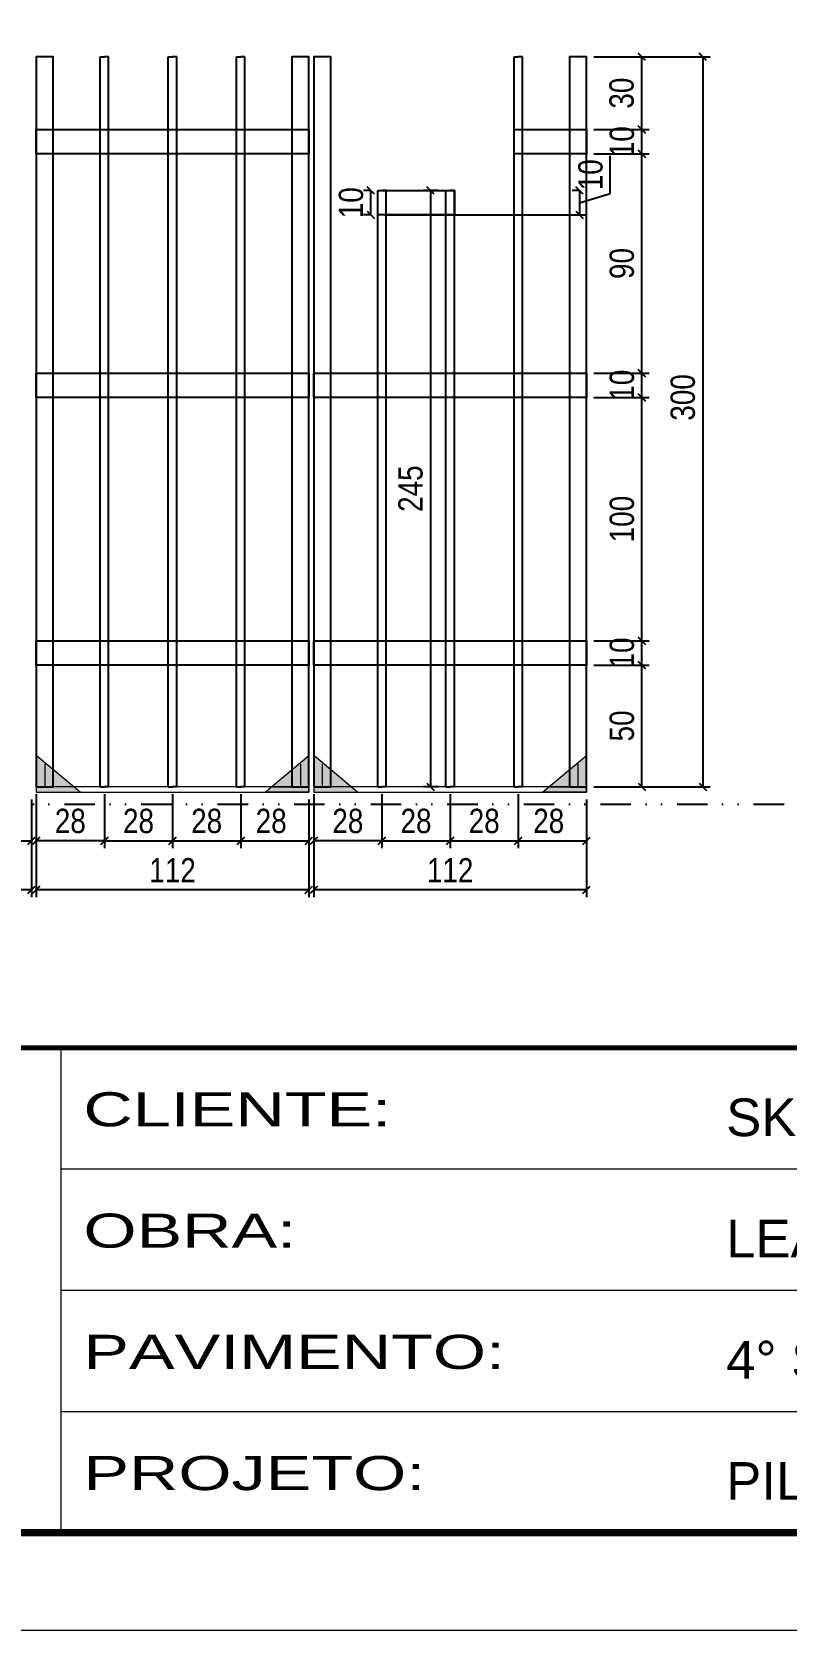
# Model space of a CAD drawing. Header units: millimetres. Extents: x 13777 to 27878, y -21631 to 6985.
# Drawn here: x 19582 to 19892, y -11294 to -10637 of the extents above; entities that cross this region are included whole.
import ezdxf

# ---------------------------------------------------------------- set-up
doc = ezdxf.new("R2010")
doc.units = ezdxf.units.MM
for name, pattern in [('CONTINUO', [0]), ('DASHED', [0.75, 0.5, -0.25]), ('DIVIDE2', [0.625, 0.25, -0.125, 0, -0.125, 0, -0.125]), ('HIDDEN', [0.375, 0.25, -0.125])]:
    doc.linetypes.add(name, pattern=pattern)
for name, color, linetype in [('COTA', 241, 'Continuous'), ('Nível', 160, 'Continuous'), ('SARR_2.2x10', 60, 'Continuous'), ('SARR_3.5x7', 81, 'Continuous'), ('SARR_7x7', 40, 'Continuous')]:
    doc.layers.add(name, color=color, linetype=linetype)
for name, color, linetype, lineweight in [('Folhas', 255, 'Continuous', 9), ('Madeira', 126, 'Continuous', 18), ('Sarr 2.2x7', 40, 'Continuous', 9), ('SARRAFO DE PRESSAO', 251, 'DASHED', 9)]:
    doc.layers.add(name, color=color, linetype=linetype, lineweight=lineweight)
doc.styles.add('ARIAL', font='arial.ttf')
doc.styles.add('COTA TECNICA', font='techl___.ttf', dxfattribs={"height": 10})
doc.styles.add('Tecnologia', font='')
doc.styles.get('Tecnologia').set_extended_font_data('Forgotten Futurist')
doc.dimstyles.new('PAINEL', dxfattribs={"dimtxt": 10, "dimasz": 3, "dimexe": 3, "dimexo": 3, "dimgap": 3, "dimtad": 1, "dimdec": 1, "dimzin": 12, "dimdsep": 46, "dimtxsty": 'COTA TECNICA', "dimblk1": 'OBLIQUE', "dimblk2": 'OBLIQUE', "dimsah": 1, "dimcen": 0.9, "dimclrd": 4, "dimclre": 4, "dimclrt": 240, "dimadec": 1, "dimazin": 3, "dimtfac": 1, "dimtdec": 1, "dimtmove": 0, "dimatfit": 3, "dimfxl": 1, "dimtolj": 1, "dimtzin": 12, "dimarcsym": 0})

# ---------------------------------------------------------------- blocks, each defined once
blk = doc.blocks.new('9999999999')
at = {"color": 30, "linetype": 'CONTINUO'}
for p, q in [((98564.56, 34230.21), (98564.56, 34429.45)), ((98564.56, 34379.64), (99583.98, 34379.64)), ((98564.56, 34329.83), (99487.98, 34329.83)), ((98564.56, 34280.02), (99487.98, 34280.02))]:
    blk.add_line(p, q, dxfattribs=at)
at = {"color": 30, "linetype": 'CONTINUO', "const_width": 2}
blk.add_lwpolyline([(99583.98, 34230.21), (99583.98, 34414.45, 0.414214), (99568.98, 34429.45), (98228.98, 34429.45, 0.414214), (98213.98, 34414.45), (98213.98, 34245.21, 0.414214), (98228.98, 34230.21), (99583.98, 34230.21)], format="xyb", dxfattribs=at)
at = {"layer": 'Folhas'}
blk.add_lwpolyline([(98138.98, 34190.21), (99623.98, 34190.21), (99623.98, 35240.21), (98138.98, 35240.21)], close=True, dxfattribs=at)
at = {"layer": 'Folhas', "color": 30, "const_width": 3}
blk.add_lwpolyline([(98213.98, 34230.21), (99583.98, 34230.21), (99583.98, 35200.21), (98213.98, 35200.21)], close=True, dxfattribs=at)
at = {"color": 7, "linetype": 'Continuous', "ltscale": 5, "style": 'ARIAL'}
for s, height, p in [('SKR', 15.483, (98837.68, 34393.13)), ('LEAF LOEFGREN', 15.4829, (98837.68, 34343.32)), ('4° SUBSOLO', 15.483, (98837.68, 34293.51)), ('PILARES', 15.483, (98837.68, 34243.7))]:
    blk.add_text(s, height=height, dxfattribs=at).set_placement(p)
at = {"layer": 'Folhas', "color": 7, "style": 'Tecnologia', "width": 1.5}
for s, p in [('CLIENTE:', (98573.65, 34397.17)), ('OBRA:', (98573.65, 34347.31)), ('PAVIMENTO:', (98573.65, 34297.5)), ('PROJETO:', (98573.65, 34247.69))]:
    blk.add_text(s, height=14, dxfattribs=at).set_placement(p)
blk = doc.blocks.new('_Oblique')
at = {"color": 0, "linetype": 'ByBlock', "lineweight": -2}
blk.add_line((-0.5, -0.5), (0.5, 0.5), dxfattribs=at)
blk = doc.blocks.new('*D2829')
at = {"layer": 'COTA', "color": 4, "lineweight": -2, "transparency": 16777216}
for p, q in [((19469.77, -10965.62), (19469.77, -10992.79)), ((19581.77, -10965.62), (19581.77, -10992.79)), ((19581.77, -10989.79), (19469.77, -10989.79))]:
    blk.add_line(p, q, dxfattribs=at)
at = {"layer": 'Defpoints', "color": 0, "transparency": 16777216}
for p in [(19469.77, -10962.62), (19581.77, -10962.62), (19469.77, -10989.79)]:
    blk.add_point(p, dxfattribs=at)
at = {"layer": 'COTA', "color": 4, "lineweight": -2, "transparency": 16777216, "xscale": 3, "yscale": 3, "zscale": 3, "rotation": 180}
blk.add_blockref('_Oblique', (19469.77, -10989.79), dxfattribs=at)
at = {"layer": 'COTA', "color": 4, "lineweight": -2, "transparency": 16777216, "xscale": 3, "yscale": 3, "zscale": 3}
blk.add_blockref('_Oblique', (19581.77, -10989.79), dxfattribs=at)
at = {"layer": 'COTA', "color": 240, "transparency": 16777216, "insert": (19525.77, -10981.74), "char_height": 10, "attachment_point": 5, "style": 'COTA TECNICA'}
blk.add_mtext('\\A1;112', dxfattribs=at)
blk = doc.blocks.new('*D2831')
at = {"layer": 'COTA', "color": 4, "lineweight": -2, "transparency": 16777216}
for p, q in [((19553.77, -10950.42), (19553.77, -10972.62)), ((19581.77, -10952.62), (19581.77, -10972.62)), ((19553.77, -10969.62), (19581.77, -10969.62))]:
    blk.add_line(p, q, dxfattribs=at)
at = {"layer": 'Defpoints', "color": 0, "transparency": 16777216}
for p in [(19553.77, -10947.42), (19581.77, -10949.62), (19581.77, -10969.62)]:
    blk.add_point(p, dxfattribs=at)
at = {"layer": 'COTA', "color": 4, "lineweight": -2, "transparency": 16777216, "xscale": 3, "yscale": 3, "zscale": 3, "rotation": 180}
blk.add_blockref('_Oblique', (19553.77, -10969.62), dxfattribs=at)
at = {"layer": 'COTA', "color": 4, "lineweight": -2, "transparency": 16777216, "xscale": 3, "yscale": 3, "zscale": 3}
blk.add_blockref('_Oblique', (19581.77, -10969.62), dxfattribs=at)
at = {"layer": 'COTA', "color": 240, "transparency": 16777216, "insert": (19566.27, -10961.52), "char_height": 10, "attachment_point": 5, "style": 'COTA TECNICA'}
blk.add_mtext('\\A1;28', dxfattribs=at)
blk = doc.blocks.new('*D2840')
at = {"layer": 'COTA', "color": 4, "lineweight": -2, "transparency": 16777216}
for p, q in [((19583.77, -10965.62), (19583.77, -10992.79)), ((19695.77, -10965.62), (19695.77, -10992.79)), ((19695.77, -10989.79), (19583.77, -10989.79))]:
    blk.add_line(p, q, dxfattribs=at)
at = {"layer": 'Defpoints', "color": 0, "transparency": 16777216}
for p in [(19583.77, -10962.62), (19695.77, -10962.62), (19583.77, -10989.79)]:
    blk.add_point(p, dxfattribs=at)
at = {"layer": 'COTA', "color": 4, "lineweight": -2, "transparency": 16777216, "xscale": 3, "yscale": 3, "zscale": 3, "rotation": 180}
blk.add_blockref('_Oblique', (19583.77, -10989.79), dxfattribs=at)
at = {"layer": 'COTA', "color": 4, "lineweight": -2, "transparency": 16777216, "xscale": 3, "yscale": 3, "zscale": 3}
blk.add_blockref('_Oblique', (19695.77, -10989.79), dxfattribs=at)
at = {"layer": 'COTA', "color": 240, "transparency": 16777216, "insert": (19639.77, -10981.74), "char_height": 10, "attachment_point": 5, "style": 'COTA TECNICA'}
blk.add_mtext('\\A1;112', dxfattribs=at)
blk = doc.blocks.new('*D2841')
at = {"layer": 'COTA', "color": 4, "lineweight": -2, "transparency": 16777216}
for p, q in [((19583.77, -10950.42), (19583.77, -10972.62)), ((19611.77, -10950.42), (19611.77, -10972.62)), ((19611.77, -10969.62), (19583.77, -10969.62))]:
    blk.add_line(p, q, dxfattribs=at)
at = {"layer": 'Defpoints', "color": 0, "transparency": 16777216}
for p in [(19583.77, -10947.42), (19611.77, -10947.42), (19583.77, -10969.62)]:
    blk.add_point(p, dxfattribs=at)
at = {"layer": 'COTA', "color": 4, "lineweight": -2, "transparency": 16777216, "xscale": 3, "yscale": 3, "zscale": 3, "rotation": 180}
blk.add_blockref('_Oblique', (19583.77, -10969.62), dxfattribs=at)
at = {"layer": 'COTA', "color": 4, "lineweight": -2, "transparency": 16777216, "xscale": 3, "yscale": 3, "zscale": 3}
blk.add_blockref('_Oblique', (19611.77, -10969.62), dxfattribs=at)
at = {"layer": 'COTA', "color": 240, "transparency": 16777216, "insert": (19597.77, -10961.52), "char_height": 10, "attachment_point": 5, "style": 'COTA TECNICA'}
blk.add_mtext('\\A1;28', dxfattribs=at)
blk = doc.blocks.new('*D2842')
at = {"layer": 'COTA', "color": 4, "lineweight": -2, "transparency": 16777216}
for p, q in [((19667.77, -10950.42), (19667.77, -10972.62)), ((19695.77, -10952.62), (19695.77, -10972.62)), ((19667.77, -10969.62), (19695.77, -10969.62))]:
    blk.add_line(p, q, dxfattribs=at)
at = {"layer": 'Defpoints', "color": 0, "transparency": 16777216}
for p in [(19667.77, -10947.42), (19695.77, -10949.62), (19695.77, -10969.62)]:
    blk.add_point(p, dxfattribs=at)
at = {"layer": 'COTA', "color": 4, "lineweight": -2, "transparency": 16777216, "xscale": 3, "yscale": 3, "zscale": 3, "rotation": 180}
blk.add_blockref('_Oblique', (19667.77, -10969.62), dxfattribs=at)
at = {"layer": 'COTA', "color": 4, "lineweight": -2, "transparency": 16777216, "xscale": 3, "yscale": 3, "zscale": 3}
blk.add_blockref('_Oblique', (19695.77, -10969.62), dxfattribs=at)
at = {"layer": 'COTA', "color": 240, "transparency": 16777216, "insert": (19680.27, -10961.52), "char_height": 10, "attachment_point": 5, "style": 'COTA TECNICA'}
blk.add_mtext('\\A1;28', dxfattribs=at)
blk = doc.blocks.new('*D2843')
at = {"layer": 'COTA', "color": 4, "lineweight": -2, "transparency": 16777216}
for p, q in [((19611.77, -10950.42), (19611.77, -10972.62)), ((19639.77, -10950.42), (19639.77, -10972.62)), ((19611.77, -10969.62), (19639.77, -10969.62))]:
    blk.add_line(p, q, dxfattribs=at)
at = {"layer": 'Defpoints', "color": 0, "transparency": 16777216}
for p in [(19611.77, -10947.42), (19639.77, -10947.42), (19639.77, -10969.62)]:
    blk.add_point(p, dxfattribs=at)
at = {"layer": 'COTA', "color": 4, "lineweight": -2, "transparency": 16777216, "xscale": 3, "yscale": 3, "zscale": 3, "rotation": 180}
blk.add_blockref('_Oblique', (19611.77, -10969.62), dxfattribs=at)
at = {"layer": 'COTA', "color": 4, "lineweight": -2, "transparency": 16777216, "xscale": 3, "yscale": 3, "zscale": 3}
blk.add_blockref('_Oblique', (19639.77, -10969.62), dxfattribs=at)
at = {"layer": 'COTA', "color": 240, "transparency": 16777216, "insert": (19625.77, -10961.52), "char_height": 10, "attachment_point": 5, "style": 'COTA TECNICA'}
blk.add_mtext('\\A1;28', dxfattribs=at)
blk = doc.blocks.new('*D2844')
at = {"layer": 'COTA', "color": 4, "lineweight": -2, "transparency": 16777216}
for p, q in [((19639.77, -10950.42), (19639.77, -10972.62)), ((19667.77, -10950.42), (19667.77, -10972.62)), ((19639.77, -10969.62), (19667.77, -10969.62))]:
    blk.add_line(p, q, dxfattribs=at)
at = {"layer": 'Defpoints', "color": 0, "transparency": 16777216}
for p in [(19639.77, -10947.42), (19667.77, -10947.42), (19667.77, -10969.62)]:
    blk.add_point(p, dxfattribs=at)
at = {"layer": 'COTA', "color": 4, "lineweight": -2, "transparency": 16777216, "xscale": 3, "yscale": 3, "zscale": 3, "rotation": 180}
blk.add_blockref('_Oblique', (19639.77, -10969.62), dxfattribs=at)
at = {"layer": 'COTA', "color": 4, "lineweight": -2, "transparency": 16777216, "xscale": 3, "yscale": 3, "zscale": 3}
blk.add_blockref('_Oblique', (19667.77, -10969.62), dxfattribs=at)
at = {"layer": 'COTA', "color": 240, "transparency": 16777216, "insert": (19653.77, -10961.52), "char_height": 10, "attachment_point": 5, "style": 'COTA TECNICA'}
blk.add_mtext('\\A1;28', dxfattribs=at)
blk = doc.blocks.new('*D2845')
at = {"layer": 'COTA', "color": 4, "lineweight": -2, "transparency": 16777216}
for p, q in [((19697.77, -10965.62), (19697.77, -10992.79)), ((19809.77, -10965.62), (19809.77, -10992.79)), ((19809.77, -10989.79), (19697.77, -10989.79))]:
    blk.add_line(p, q, dxfattribs=at)
at = {"layer": 'Defpoints', "color": 0, "transparency": 16777216}
for p in [(19697.77, -10962.62), (19809.77, -10962.62), (19697.77, -10989.79)]:
    blk.add_point(p, dxfattribs=at)
at = {"layer": 'COTA', "color": 4, "lineweight": -2, "transparency": 16777216, "xscale": 3, "yscale": 3, "zscale": 3, "rotation": 180}
blk.add_blockref('_Oblique', (19697.77, -10989.79), dxfattribs=at)
at = {"layer": 'COTA', "color": 4, "lineweight": -2, "transparency": 16777216, "xscale": 3, "yscale": 3, "zscale": 3}
blk.add_blockref('_Oblique', (19809.77, -10989.79), dxfattribs=at)
at = {"layer": 'COTA', "color": 240, "transparency": 16777216, "insert": (19753.77, -10981.74), "char_height": 10, "attachment_point": 5, "style": 'COTA TECNICA'}
blk.add_mtext('\\A1;112', dxfattribs=at)
blk = doc.blocks.new('*D2846')
at = {"layer": 'COTA', "color": 4, "lineweight": -2, "transparency": 16777216}
for p, q in [((19697.77, -10950.42), (19697.77, -10972.62)), ((19725.77, -10950.42), (19725.77, -10972.62)), ((19725.77, -10969.62), (19697.77, -10969.62))]:
    blk.add_line(p, q, dxfattribs=at)
at = {"layer": 'Defpoints', "color": 0, "transparency": 16777216}
for p in [(19697.77, -10947.42), (19725.77, -10947.42), (19697.77, -10969.62)]:
    blk.add_point(p, dxfattribs=at)
at = {"layer": 'COTA', "color": 4, "lineweight": -2, "transparency": 16777216, "xscale": 3, "yscale": 3, "zscale": 3, "rotation": 180}
blk.add_blockref('_Oblique', (19697.77, -10969.62), dxfattribs=at)
at = {"layer": 'COTA', "color": 4, "lineweight": -2, "transparency": 16777216, "xscale": 3, "yscale": 3, "zscale": 3}
blk.add_blockref('_Oblique', (19725.77, -10969.62), dxfattribs=at)
at = {"layer": 'COTA', "color": 240, "transparency": 16777216, "insert": (19711.77, -10961.52), "char_height": 10, "attachment_point": 5, "style": 'COTA TECNICA'}
blk.add_mtext('\\A1;28', dxfattribs=at)
blk = doc.blocks.new('*D2847')
at = {"layer": 'COTA', "color": 4, "lineweight": -2, "transparency": 16777216}
for p, q in [((19781.77, -10950.42), (19781.77, -10972.62)), ((19809.77, -10952.62), (19809.77, -10972.62)), ((19781.77, -10969.62), (19809.77, -10969.62))]:
    blk.add_line(p, q, dxfattribs=at)
at = {"layer": 'Defpoints', "color": 0, "transparency": 16777216}
for p in [(19781.77, -10947.42), (19809.77, -10949.62), (19809.77, -10969.62)]:
    blk.add_point(p, dxfattribs=at)
at = {"layer": 'COTA', "color": 4, "lineweight": -2, "transparency": 16777216, "xscale": 3, "yscale": 3, "zscale": 3, "rotation": 180}
blk.add_blockref('_Oblique', (19781.77, -10969.62), dxfattribs=at)
at = {"layer": 'COTA', "color": 4, "lineweight": -2, "transparency": 16777216, "xscale": 3, "yscale": 3, "zscale": 3}
blk.add_blockref('_Oblique', (19809.77, -10969.62), dxfattribs=at)
at = {"layer": 'COTA', "color": 240, "transparency": 16777216, "insert": (19794.27, -10961.52), "char_height": 10, "attachment_point": 5, "style": 'COTA TECNICA'}
blk.add_mtext('\\A1;28', dxfattribs=at)
blk = doc.blocks.new('*D2848')
at = {"layer": 'COTA', "color": 4, "lineweight": -2, "transparency": 16777216}
for p, q in [((19725.77, -10950.42), (19725.77, -10972.62)), ((19753.77, -10950.42), (19753.77, -10972.62)), ((19725.77, -10969.62), (19753.77, -10969.62))]:
    blk.add_line(p, q, dxfattribs=at)
at = {"layer": 'Defpoints', "color": 0, "transparency": 16777216}
for p in [(19725.77, -10947.42), (19753.77, -10947.42), (19753.77, -10969.62)]:
    blk.add_point(p, dxfattribs=at)
at = {"layer": 'COTA', "color": 4, "lineweight": -2, "transparency": 16777216, "xscale": 3, "yscale": 3, "zscale": 3, "rotation": 180}
blk.add_blockref('_Oblique', (19725.77, -10969.62), dxfattribs=at)
at = {"layer": 'COTA', "color": 4, "lineweight": -2, "transparency": 16777216, "xscale": 3, "yscale": 3, "zscale": 3}
blk.add_blockref('_Oblique', (19753.77, -10969.62), dxfattribs=at)
at = {"layer": 'COTA', "color": 240, "transparency": 16777216, "insert": (19739.77, -10961.52), "char_height": 10, "attachment_point": 5, "style": 'COTA TECNICA'}
blk.add_mtext('\\A1;28', dxfattribs=at)
blk = doc.blocks.new('*D2849')
at = {"layer": 'COTA', "color": 4, "lineweight": -2, "transparency": 16777216}
for p, q in [((19812.77, -10897.42), (19835.47, -10897.42)), ((19832.47, -10947.42), (19832.47, -10897.42)), ((19812.77, -10947.42), (19835.47, -10947.42))]:
    blk.add_line(p, q, dxfattribs=at)
at = {"layer": 'Defpoints', "color": 0, "transparency": 16777216}
for p in [(19809.77, -10897.42), (19832.47, -10897.42), (19809.77, -10947.42)]:
    blk.add_point(p, dxfattribs=at)
at = {"layer": 'COTA', "color": 4, "lineweight": -2, "transparency": 16777216, "xscale": 3, "yscale": 3, "zscale": 3}
for p, rotation in [((19832.47, -10897.42), 90), ((19832.47, -10947.42), 270)]:
    blk.add_blockref('_Oblique', p, dxfattribs=dict(at, rotation=rotation))
at = {"layer": 'COTA', "color": 240, "transparency": 16777216, "insert": (19824.36, -10922.42), "char_height": 10, "attachment_point": 5, "rotation": 90, "style": 'COTA TECNICA'}
blk.add_mtext('\\A1;50', dxfattribs=at)
blk = doc.blocks.new('*D2850')
at = {"layer": 'COTA', "color": 4, "lineweight": -2, "transparency": 16777216}
for p, q in [((19753.77, -10950.42), (19753.77, -10972.62)), ((19781.77, -10950.42), (19781.77, -10972.62)), ((19753.77, -10969.62), (19781.77, -10969.62))]:
    blk.add_line(p, q, dxfattribs=at)
at = {"layer": 'Defpoints', "color": 0, "transparency": 16777216}
for p in [(19753.77, -10947.42), (19781.77, -10947.42), (19781.77, -10969.62)]:
    blk.add_point(p, dxfattribs=at)
at = {"layer": 'COTA', "color": 4, "lineweight": -2, "transparency": 16777216, "xscale": 3, "yscale": 3, "zscale": 3, "rotation": 180}
blk.add_blockref('_Oblique', (19753.77, -10969.62), dxfattribs=at)
at = {"layer": 'COTA', "color": 4, "lineweight": -2, "transparency": 16777216, "xscale": 3, "yscale": 3, "zscale": 3}
blk.add_blockref('_Oblique', (19781.77, -10969.62), dxfattribs=at)
at = {"layer": 'COTA', "color": 240, "transparency": 16777216, "insert": (19767.77, -10961.52), "char_height": 10, "attachment_point": 5, "style": 'COTA TECNICA'}
blk.add_mtext('\\A1;28', dxfattribs=at)
blk = doc.blocks.new('*D2851')
at = {"layer": 'COTA', "color": 4, "lineweight": -2, "transparency": 16777216}
for p, q in [((19812.77, -10887.42), (19835.47, -10887.42)), ((19832.47, -10897.42), (19832.47, -10887.42)), ((19812.77, -10897.42), (19835.47, -10897.42))]:
    blk.add_line(p, q, dxfattribs=at)
at = {"layer": 'Defpoints', "color": 0, "transparency": 16777216}
for p in [(19809.77, -10887.42), (19832.47, -10887.42), (19809.77, -10897.42)]:
    blk.add_point(p, dxfattribs=at)
at = {"layer": 'COTA', "color": 4, "lineweight": -2, "transparency": 16777216, "xscale": 3, "yscale": 3, "zscale": 3}
for p, rotation in [((19832.47, -10887.42), 90), ((19832.47, -10897.42), 270)]:
    blk.add_blockref('_Oblique', p, dxfattribs=dict(at, rotation=rotation))
at = {"layer": 'COTA', "color": 240, "transparency": 16777216, "insert": (19824.37, -10892.42), "char_height": 10, "attachment_point": 5, "rotation": 90, "style": 'COTA TECNICA'}
blk.add_mtext('\\A1;10', dxfattribs=at)
blk = doc.blocks.new('*D2852')
at = {"layer": 'COTA', "color": 4, "lineweight": -2, "transparency": 16777216}
for p, q in [((19812.77, -10787.42), (19835.47, -10787.42)), ((19832.47, -10887.42), (19832.47, -10787.42)), ((19812.77, -10887.42), (19835.47, -10887.42))]:
    blk.add_line(p, q, dxfattribs=at)
at = {"layer": 'Defpoints', "color": 0, "transparency": 16777216}
for p in [(19809.77, -10787.42), (19832.47, -10787.42), (19809.77, -10887.42)]:
    blk.add_point(p, dxfattribs=at)
at = {"layer": 'COTA', "color": 4, "lineweight": -2, "transparency": 16777216, "xscale": 3, "yscale": 3, "zscale": 3}
for p, rotation in [((19832.47, -10787.42), 90), ((19832.47, -10887.42), 270)]:
    blk.add_blockref('_Oblique', p, dxfattribs=dict(at, rotation=rotation))
at = {"layer": 'COTA', "color": 240, "transparency": 16777216, "insert": (19824.37, -10837.42), "char_height": 10, "attachment_point": 5, "rotation": 90, "style": 'COTA TECNICA'}
blk.add_mtext('\\A1;100', dxfattribs=at)
blk = doc.blocks.new('*D2853')
at = {"layer": 'COTA', "color": 4, "lineweight": -2, "transparency": 16777216}
for p, q in [((19812.77, -10777.42), (19835.47, -10777.42)), ((19832.47, -10787.42), (19832.47, -10777.42)), ((19812.77, -10787.42), (19835.47, -10787.42))]:
    blk.add_line(p, q, dxfattribs=at)
at = {"layer": 'Defpoints', "color": 0, "transparency": 16777216}
for p in [(19809.77, -10777.42), (19832.47, -10777.42), (19809.77, -10787.42)]:
    blk.add_point(p, dxfattribs=at)
at = {"layer": 'COTA', "color": 4, "lineweight": -2, "transparency": 16777216, "xscale": 3, "yscale": 3, "zscale": 3}
for p, rotation in [((19832.47, -10777.42), 90), ((19832.47, -10787.42), 270)]:
    blk.add_blockref('_Oblique', p, dxfattribs=dict(at, rotation=rotation))
at = {"layer": 'COTA', "color": 240, "transparency": 16777216, "insert": (19824.37, -10782.42), "char_height": 10, "attachment_point": 5, "rotation": 90, "style": 'COTA TECNICA'}
blk.add_mtext('\\A1;10', dxfattribs=at)
blk = doc.blocks.new('*D2854')
at = {"layer": 'COTA', "color": 4, "lineweight": -2, "transparency": 16777216}
for p, q in [((19812.77, -10687.42), (19835.47, -10687.42)), ((19832.47, -10777.42), (19832.47, -10687.42)), ((19812.77, -10777.42), (19835.47, -10777.42))]:
    blk.add_line(p, q, dxfattribs=at)
at = {"layer": 'Defpoints', "color": 0, "transparency": 16777216}
for p in [(19809.77, -10687.42), (19832.47, -10687.42), (19809.77, -10777.42)]:
    blk.add_point(p, dxfattribs=at)
at = {"layer": 'COTA', "color": 4, "lineweight": -2, "transparency": 16777216, "xscale": 3, "yscale": 3, "zscale": 3}
for p, rotation in [((19832.47, -10687.42), 90), ((19832.47, -10777.42), 270)]:
    blk.add_blockref('_Oblique', p, dxfattribs=dict(at, rotation=rotation))
at = {"layer": 'COTA', "color": 240, "transparency": 16777216, "insert": (19824.34, -10732.42), "char_height": 10, "attachment_point": 5, "rotation": 90, "style": 'COTA TECNICA'}
blk.add_mtext('\\A1;90', dxfattribs=at)
blk = doc.blocks.new('*D2855')
at = {"layer": 'COTA', "color": 4, "lineweight": -2, "transparency": 16777216}
for p, q in [((19812.77, -10677.38), (19835.47, -10677.38)), ((19832.47, -10687.38), (19832.47, -10677.38)), ((19812.77, -10687.38), (19835.47, -10687.38))]:
    blk.add_line(p, q, dxfattribs=at)
at = {"layer": 'Defpoints', "color": 0, "transparency": 16777216}
for p in [(19809.77, -10677.38), (19832.47, -10677.38), (19809.77, -10687.38)]:
    blk.add_point(p, dxfattribs=at)
at = {"layer": 'COTA', "color": 4, "lineweight": -2, "transparency": 16777216, "xscale": 3, "yscale": 3, "zscale": 3}
for p, rotation in [((19832.47, -10677.38), 90), ((19832.47, -10687.38), 270)]:
    blk.add_blockref('_Oblique', p, dxfattribs=dict(at, rotation=rotation))
at = {"layer": 'COTA', "color": 240, "transparency": 16777216, "insert": (19824.37, -10682.38), "char_height": 10, "attachment_point": 5, "rotation": 90, "style": 'COTA TECNICA'}
blk.add_mtext('\\A1;10', dxfattribs=at)
blk = doc.blocks.new('*D2857')
at = {"layer": 'COTA', "color": 4, "lineweight": -2, "transparency": 16777216}
for p, q in [((19812.77, -10647.45), (19860.6, -10647.45)), ((19857.6, -10647.45), (19857.6, -10947.42)), ((19812.77, -10947.42), (19860.6, -10947.42))]:
    blk.add_line(p, q, dxfattribs=at)
at = {"layer": 'Defpoints', "color": 0, "transparency": 16777216}
for p in [(19809.77, -10647.45), (19809.77, -10947.42), (19857.6, -10947.42)]:
    blk.add_point(p, dxfattribs=at)
at = {"layer": 'COTA', "color": 4, "lineweight": -2, "transparency": 16777216, "xscale": 3, "yscale": 3, "zscale": 3}
for p, rotation in [((19857.6, -10647.45), 90), ((19857.6, -10947.42), 270)]:
    blk.add_blockref('_Oblique', p, dxfattribs=dict(at, rotation=rotation))
at = {"layer": 'COTA', "color": 240, "transparency": 16777216, "insert": (19849.38, -10787.45), "char_height": 10, "attachment_point": 5, "rotation": 90, "style": 'COTA TECNICA'}
blk.add_mtext('\\A1;300', dxfattribs=at)
blk = doc.blocks.new('*D2858')
at = {"layer": 'COTA', "color": 4, "lineweight": -2, "transparency": 16777216}
for p, q in [((19812.77, -10647.45), (19835.47, -10647.45)), ((19832.47, -10677.42), (19832.47, -10647.45)), ((19812.77, -10677.42), (19835.47, -10677.42))]:
    blk.add_line(p, q, dxfattribs=at)
at = {"layer": 'Defpoints', "color": 0, "transparency": 16777216}
for p in [(19809.77, -10647.45), (19832.47, -10647.45), (19809.77, -10677.42)]:
    blk.add_point(p, dxfattribs=at)
at = {"layer": 'COTA', "color": 4, "lineweight": -2, "transparency": 16777216, "xscale": 3, "yscale": 3, "zscale": 3}
for p, rotation in [((19832.47, -10647.45), 90), ((19832.47, -10677.42), 270)]:
    blk.add_blockref('_Oblique', p, dxfattribs=dict(at, rotation=rotation))
at = {"layer": 'COTA', "color": 240, "transparency": 16777216, "insert": (19824.25, -10662.43), "char_height": 10, "attachment_point": 5, "rotation": 90, "style": 'COTA TECNICA'}
blk.add_mtext('\\A1;30', dxfattribs=at)
blk = doc.blocks.new('*D2859')
at = {"layer": 'COTA', "color": 4, "lineweight": -2, "transparency": 16777216}
for p, q in [((19749.02, -10702.45), (19742.65, -10702.45)), ((19745.65, -10702.45), (19745.65, -10947.42)), ((19749.02, -10947.42), (19742.65, -10947.42))]:
    blk.add_line(p, q, dxfattribs=at)
at = {"layer": 'Defpoints', "color": 0, "transparency": 16777216}
for p in [(19752.02, -10702.45), (19745.65, -10947.42), (19752.02, -10947.42)]:
    blk.add_point(p, dxfattribs=at)
at = {"layer": 'COTA', "color": 4, "lineweight": -2, "transparency": 16777216, "xscale": 3, "yscale": 3, "zscale": 3}
for p, rotation in [((19745.65, -10702.45), 90), ((19745.65, -10947.42), 270)]:
    blk.add_blockref('_Oblique', p, dxfattribs=dict(at, rotation=rotation))
at = {"layer": 'COTA', "color": 240, "transparency": 16777216, "insert": (19737.54, -10824.93), "char_height": 10, "attachment_point": 5, "rotation": 90, "style": 'COTA TECNICA'}
blk.add_mtext('\\A1;245', dxfattribs=at)
blk = doc.blocks.new('*D2860')
at = {"layer": 'COTA', "color": 4, "lineweight": -2, "transparency": 16777216}
for p, q in [((19819.57, -10703.67), (19819.57, -10688.24)), ((19806.77, -10702.45), (19803.96, -10702.45)), ((19806.96, -10702.45), (19806.96, -10712.45)), ((19806.96, -10707.45), (19819.57, -10703.67)), ((19727.02, -10712.45), (19809.96, -10712.45))]:
    blk.add_line(p, q, dxfattribs=at)
at = {"layer": 'Defpoints', "color": 0, "transparency": 16777216}
for p in [(19809.77, -10702.45), (19724.02, -10712.45), (19806.96, -10712.45)]:
    blk.add_point(p, dxfattribs=at)
at = {"layer": 'COTA', "color": 4, "lineweight": -2, "transparency": 16777216, "xscale": 3, "yscale": 3, "zscale": 3}
for p, rotation in [((19806.96, -10702.45), 90), ((19806.96, -10712.45), 270)]:
    blk.add_blockref('_Oblique', p, dxfattribs=dict(at, rotation=rotation))
at = {"layer": 'COTA', "color": 240, "transparency": 16777216, "insert": (19811.46, -10695.96), "char_height": 10, "attachment_point": 5, "rotation": 90, "style": 'COTA TECNICA'}
blk.add_mtext('\\A1;10', dxfattribs=at)
blk = doc.blocks.new('*D2861')
at = {"layer": 'COTA', "color": 4, "lineweight": -2, "transparency": 16777216}
for p, q in [((19721.02, -10702.45), (19718.21, -10702.45)), ((19721.21, -10712.45), (19721.21, -10702.45)), ((19721.02, -10712.45), (19718.21, -10712.45))]:
    blk.add_line(p, q, dxfattribs=at)
at = {"layer": 'Defpoints', "color": 0, "transparency": 16777216}
for p in [(19721.21, -10702.45), (19724.02, -10702.45), (19724.02, -10712.45)]:
    blk.add_point(p, dxfattribs=at)
at = {"layer": 'COTA', "color": 4, "lineweight": -2, "transparency": 16777216, "xscale": 3, "yscale": 3, "zscale": 3}
for p, rotation in [((19721.21, -10702.45), 90), ((19721.21, -10712.45), 270)]:
    blk.add_blockref('_Oblique', p, dxfattribs=dict(at, rotation=rotation))
at = {"layer": 'COTA', "color": 240, "transparency": 16777216, "insert": (19713.11, -10707.45), "char_height": 10, "attachment_point": 5, "rotation": 90, "style": 'COTA TECNICA'}
blk.add_mtext('\\A1;10', dxfattribs=at)

msp = doc.modelspace()

# ---------------------------------------------------------------- hatches: boundary and pattern name
at = {"layer": 'Madeira'}
h = msp.add_hatch(color=252, dxfattribs=at)
h.dxf.hatch_style = 2
h.paths.add_polyline_path([(19583.77, -10934.62), (19583.77, -10949.62), (19601.77, -10949.62)])
h = msp.add_hatch(color=252, dxfattribs=at)
h.dxf.hatch_style = 2
h.paths.add_polyline_path([(19695.77, -10934.62), (19695.77, -10949.62), (19677.77, -10949.62)])
h = msp.add_hatch(color=252, dxfattribs=at)
h.dxf.hatch_style = 2
h.paths.add_polyline_path([(19697.77, -10934.62), (19697.77, -10949.62), (19715.77, -10949.62)])
h = msp.add_hatch(color=252, dxfattribs=at)
h.dxf.hatch_style = 2
h.paths.add_polyline_path([(19809.77, -10934.62), (19809.77, -10949.62), (19791.77, -10949.62)])

# ---------------------------------------------------------------- linework, layer by layer
at = {"layer": 'Madeira', "color": 1, "linetype": 'HIDDEN'}
for p, q in [((19587.27, -10938.12), (19587.27, -10947.42)), ((19587.27, -10938.12), (19587.27, -10947.42)), ((19692.27, -10938.12), (19692.27, -10947.42)), ((19692.27, -10938.12), (19692.27, -10947.42)), ((19701.27, -10938.12), (19701.27, -10947.42)), ((19701.27, -10938.12), (19701.27, -10947.42)), ((19806.27, -10938.12), (19806.27, -10947.42)), ((19806.27, -10938.12), (19806.27, -10947.42)), ((19590.77, -10941.62), (19590.77, -10947.42)), ((19704.77, -10941.62), (19704.77, -10947.42)), ((19593.61, -10947.42), (19583.77, -10947.42)), ((19593.61, -10947.42), (19583.77, -10947.42)), ((19599.57, -10947.42), (19583.77, -10947.42)), ((19679.97, -10947.42), (19695.77, -10947.42)), ((19685.94, -10947.42), (19695.77, -10947.42)), ((19685.94, -10947.42), (19695.77, -10947.42)), ((19707.61, -10947.42), (19697.77, -10947.42)), ((19707.61, -10947.42), (19697.77, -10947.42)), ((19713.57, -10947.42), (19697.77, -10947.42)), ((19793.97, -10947.42), (19809.77, -10947.42)), ((19799.94, -10947.42), (19809.77, -10947.42)), ((19799.94, -10947.42), (19809.77, -10947.42))]:
    msp.add_line(p, q, dxfattribs=at)
at = {"layer": 'Madeira'}
for p, q in [((19583.77, -10947.42), (19583.77, -10949.62)), ((19583.77, -10947.42), (19583.77, -10949.62)), ((19583.77, -10947.42), (19583.77, -10949.62)), ((19697.77, -10947.42), (19697.77, -10949.62)), ((19697.77, -10947.42), (19697.77, -10949.62)), ((19697.77, -10947.42), (19697.77, -10949.62))]:
    msp.add_line(p, q, dxfattribs=at)
at = {"layer": 'Madeira', "color": 0}
for points in [[(19583.77, -10934.62), (19583.77, -10949.62), (19601.77, -10949.62), (19583.77, -10934.62)], [(19695.77, -10934.62), (19695.77, -10949.62), (19677.77, -10949.62), (19695.77, -10934.62)], [(19697.77, -10934.62), (19697.77, -10949.62), (19715.77, -10949.62), (19697.77, -10934.62)], [(19809.77, -10934.62), (19809.77, -10949.62), (19791.77, -10949.62), (19809.77, -10934.62)]]:
    msp.add_lwpolyline(points, dxfattribs=at)
at = {"layer": 'Nível', "color": 4, "linetype": 'DIVIDE2', "ltscale": 50}
msp.add_line((13777.11, -10954.62), (21531.15, -10954.62), dxfattribs=at)
at = {"layer": 'Sarr 2.2x7'}
for points in [[(19695.77, -10947.42), (19583.77, -10947.42), (19583.77, -10949.62), (19695.77, -10949.62)], [(19809.77, -10947.42), (19697.77, -10947.42), (19697.77, -10949.62), (19809.77, -10949.62)]]:
    msp.add_lwpolyline(points, close=True, dxfattribs=at)
at = {"layer": 'SARR_2.2x10'}
for points in [[(19583.77, -10677.42), (19695.77, -10677.42), (19695.77, -10687.42), (19583.77, -10687.42)], [(19780.02, -10677.42), (19809.77, -10677.42), (19809.77, -10687.42), (19780.02, -10687.42)], [(19724.02, -10702.45), (19755.52, -10702.45), (19755.52, -10712.45), (19724.02, -10712.45)], [(19583.77, -10777.45), (19695.77, -10777.45), (19695.77, -10787.45), (19583.77, -10787.45)], [(19697.77, -10777.45), (19809.77, -10777.45), (19809.77, -10787.45), (19697.77, -10787.45)], [(19583.77, -10887.45), (19695.77, -10887.45), (19695.77, -10897.45), (19583.77, -10897.45)], [(19697.77, -10887.45), (19809.77, -10887.45), (19809.77, -10897.45), (19697.77, -10897.45)]]:
    msp.add_lwpolyline(points, close=True, dxfattribs=at)
at = {"layer": 'SARR_3.5x7'}
for p, q in [((19610.02, -10947.42), (19610.02, -10647.45)), ((19610.02, -10647.45), (19611.77, -10647.45)), ((19613.52, -10647.45), (19611.77, -10647.45)), ((19613.52, -10947.42), (19613.52, -10647.45)), ((19638.02, -10947.42), (19638.02, -10647.45)), ((19638.02, -10647.45), (19639.77, -10647.45)), ((19641.52, -10647.45), (19639.77, -10647.45)), ((19641.52, -10947.42), (19641.52, -10647.45)), ((19666.02, -10947.42), (19666.02, -10647.45)), ((19666.02, -10647.45), (19667.77, -10647.45)), ((19669.52, -10647.45), (19667.77, -10647.45)), ((19669.52, -10947.42), (19669.52, -10647.45)), ((19780.02, -10947.42), (19780.02, -10647.45)), ((19780.02, -10647.45), (19781.77, -10647.45)), ((19783.52, -10647.45), (19781.77, -10647.45)), ((19783.52, -10947.42), (19783.52, -10647.45)), ((19724.02, -10947.42), (19724.02, -10702.45)), ((19724.02, -10702.45), (19725.77, -10702.45)), ((19727.52, -10702.45), (19725.77, -10702.45)), ((19727.52, -10947.42), (19727.52, -10702.45)), ((19752.02, -10947.42), (19752.02, -10702.45)), ((19752.02, -10702.45), (19753.77, -10702.45)), ((19755.52, -10702.45), (19753.77, -10702.45)), ((19755.52, -10947.42), (19755.52, -10702.45)), ((19610.02, -10947.42), (19611.77, -10947.42)), ((19613.52, -10947.42), (19611.77, -10947.42)), ((19638.02, -10947.42), (19639.77, -10947.42)), ((19641.52, -10947.42), (19639.77, -10947.42)), ((19666.02, -10947.42), (19667.77, -10947.42)), ((19669.52, -10947.42), (19667.77, -10947.42)), ((19724.02, -10947.42), (19725.77, -10947.42)), ((19727.52, -10947.42), (19725.77, -10947.42)), ((19752.02, -10947.42), (19753.77, -10947.42)), ((19755.52, -10947.42), (19753.77, -10947.42)), ((19780.02, -10947.42), (19781.77, -10947.42)), ((19783.52, -10947.42), (19781.77, -10947.42))]:
    msp.add_line(p, q, dxfattribs=at)
at = {"layer": 'SARR_7x7'}
for points in [[(19583.77, -10947.42), (19590.77, -10947.42), (19590.77, -10647.45), (19583.77, -10647.45)], [(19688.77, -10947.42), (19695.77, -10947.42), (19695.77, -10647.45), (19688.77, -10647.45)], [(19697.77, -10947.42), (19704.77, -10947.42), (19704.77, -10647.45), (19697.77, -10647.45)], [(19802.77, -10947.42), (19809.77, -10947.42), (19809.77, -10647.45), (19802.77, -10647.45)]]:
    msp.add_lwpolyline(points, close=True, dxfattribs=at)

# ---------------------------------------------------------------- block references
at = {"layer": 'SARRAFO DE PRESSAO', "color": 6, "linetype": 'ByBlock'}
msp.add_blockref('9999999999', (-78970.51, -45484.1), dxfattribs=at)

# ---------------------------------------------------------------- dimensions: what is measured, and where the dimension line sits
at = {"layer": 'COTA'}
for base, p1, p2, picture, middle in [((19857.6, -10947.42), (19809.77, -10647.45), (19809.77, -10947.42), '*D2857', (19857.6, -10787.45)), ((19832.47, -10677.38), (19809.77, -10687.38), (19809.77, -10677.38), '*D2855', (19832.47, -10682.38)), ((19721.21, -10702.45), (19724.02, -10712.45), (19724.02, -10702.45), '*D2861', (19721.21, -10707.45)), ((19832.47, -10777.42), (19809.77, -10787.42), (19809.77, -10777.42), '*D2853', (19832.47, -10782.42)), ((19832.47, -10887.42), (19809.77, -10897.42), (19809.77, -10887.42), '*D2851', (19832.47, -10892.42))]:
    dim = msp.add_linear_dim(base=base, p1=p1, p2=p2, angle=90, dimstyle='PAINEL', override={"dimtmove": 1}, dxfattribs=at)
    dim.commit()
    dim.dimension.update_dxf_attribs({"geometry": picture, "text_midpoint": middle, "dimtype": 160})
for base, p1, p2, angle, picture, middle in [((19832.47, -10647.45), (19809.77, -10677.42), (19809.77, -10647.45), 90, '*D2858', (19824.25, -10662.43)), ((19806.96, -10712.45), (19809.77, -10702.45), (19724.02, -10712.45), 90, '*D2860', (19811.46, -10700.67)), ((19832.47, -10687.42), (19809.77, -10777.42), (19809.77, -10687.42), 90, '*D2854', (19824.34, -10732.42)), ((19745.65, -10947.42), (19752.02, -10702.45), (19752.02, -10947.42), 90, '*D2859', (19737.54, -10824.93)), ((19832.47, -10787.42), (19809.77, -10887.42), (19809.77, -10787.42), 90, '*D2852', (19824.37, -10837.42)), ((19832.47, -10897.42), (19809.77, -10947.42), (19809.77, -10897.42), 90, '*D2849', (19824.36, -10922.42)), ((19583.77, -10969.62), (19611.77, -10947.42), (19583.77, -10947.42), 180, '*D2841', (19597.77, -10961.52)), ((19697.77, -10969.62), (19725.77, -10947.42), (19697.77, -10947.42), 180, '*D2846', (19711.77, -10961.52)), ((19469.77, -10989.79), (19581.77, -10962.62), (19469.77, -10962.62), 180, '*D2829', (19525.77, -10981.74)), ((19583.77, -10989.79), (19695.77, -10962.62), (19583.77, -10962.62), 180, '*D2840', (19639.77, -10981.74)), ((19697.77, -10989.79), (19809.77, -10962.62), (19697.77, -10962.62), 180, '*D2845', (19753.77, -10981.74))]:
    dim = msp.add_linear_dim(base=base, p1=p1, p2=p2, angle=angle, dimstyle='PAINEL', override={"dimtmove": 1}, dxfattribs=at)
    dim.commit()
    dim.dimension.update_dxf_attribs({"geometry": picture, "text_midpoint": middle})
for base, p1, p2, picture, middle in [((19581.77, -10969.62), (19553.77, -10947.42), (19581.77, -10949.62), '*D2831', (19566.27, -10969.62)), ((19695.77, -10969.62), (19667.77, -10947.42), (19695.77, -10949.62), '*D2842', (19680.27, -10969.62)), ((19809.77, -10969.62), (19781.77, -10947.42), (19809.77, -10949.62), '*D2847', (19794.27, -10969.62))]:
    dim = msp.add_linear_dim(base=base, p1=p1, p2=p2, dimstyle='PAINEL', override={"dimtmove": 1}, dxfattribs=at)
    dim.commit()
    dim.dimension.update_dxf_attribs({"geometry": picture, "text_midpoint": middle, "dimtype": 160})
for base, p1, p2, picture, middle in [((19639.77, -10969.62), (19611.77, -10947.42), (19639.77, -10947.42), '*D2843', (19625.77, -10961.52)), ((19667.77, -10969.62), (19639.77, -10947.42), (19667.77, -10947.42), '*D2844', (19653.77, -10961.52)), ((19753.77, -10969.62), (19725.77, -10947.42), (19753.77, -10947.42), '*D2848', (19739.77, -10961.52)), ((19781.77, -10969.62), (19753.77, -10947.42), (19781.77, -10947.42), '*D2850', (19767.77, -10961.52))]:
    dim = msp.add_linear_dim(base=base, p1=p1, p2=p2, dimstyle='PAINEL', override={"dimtmove": 1}, dxfattribs=at)
    dim.commit()
    dim.dimension.update_dxf_attribs({"geometry": picture, "text_midpoint": middle})

doc.saveas('drawing.dxf')
